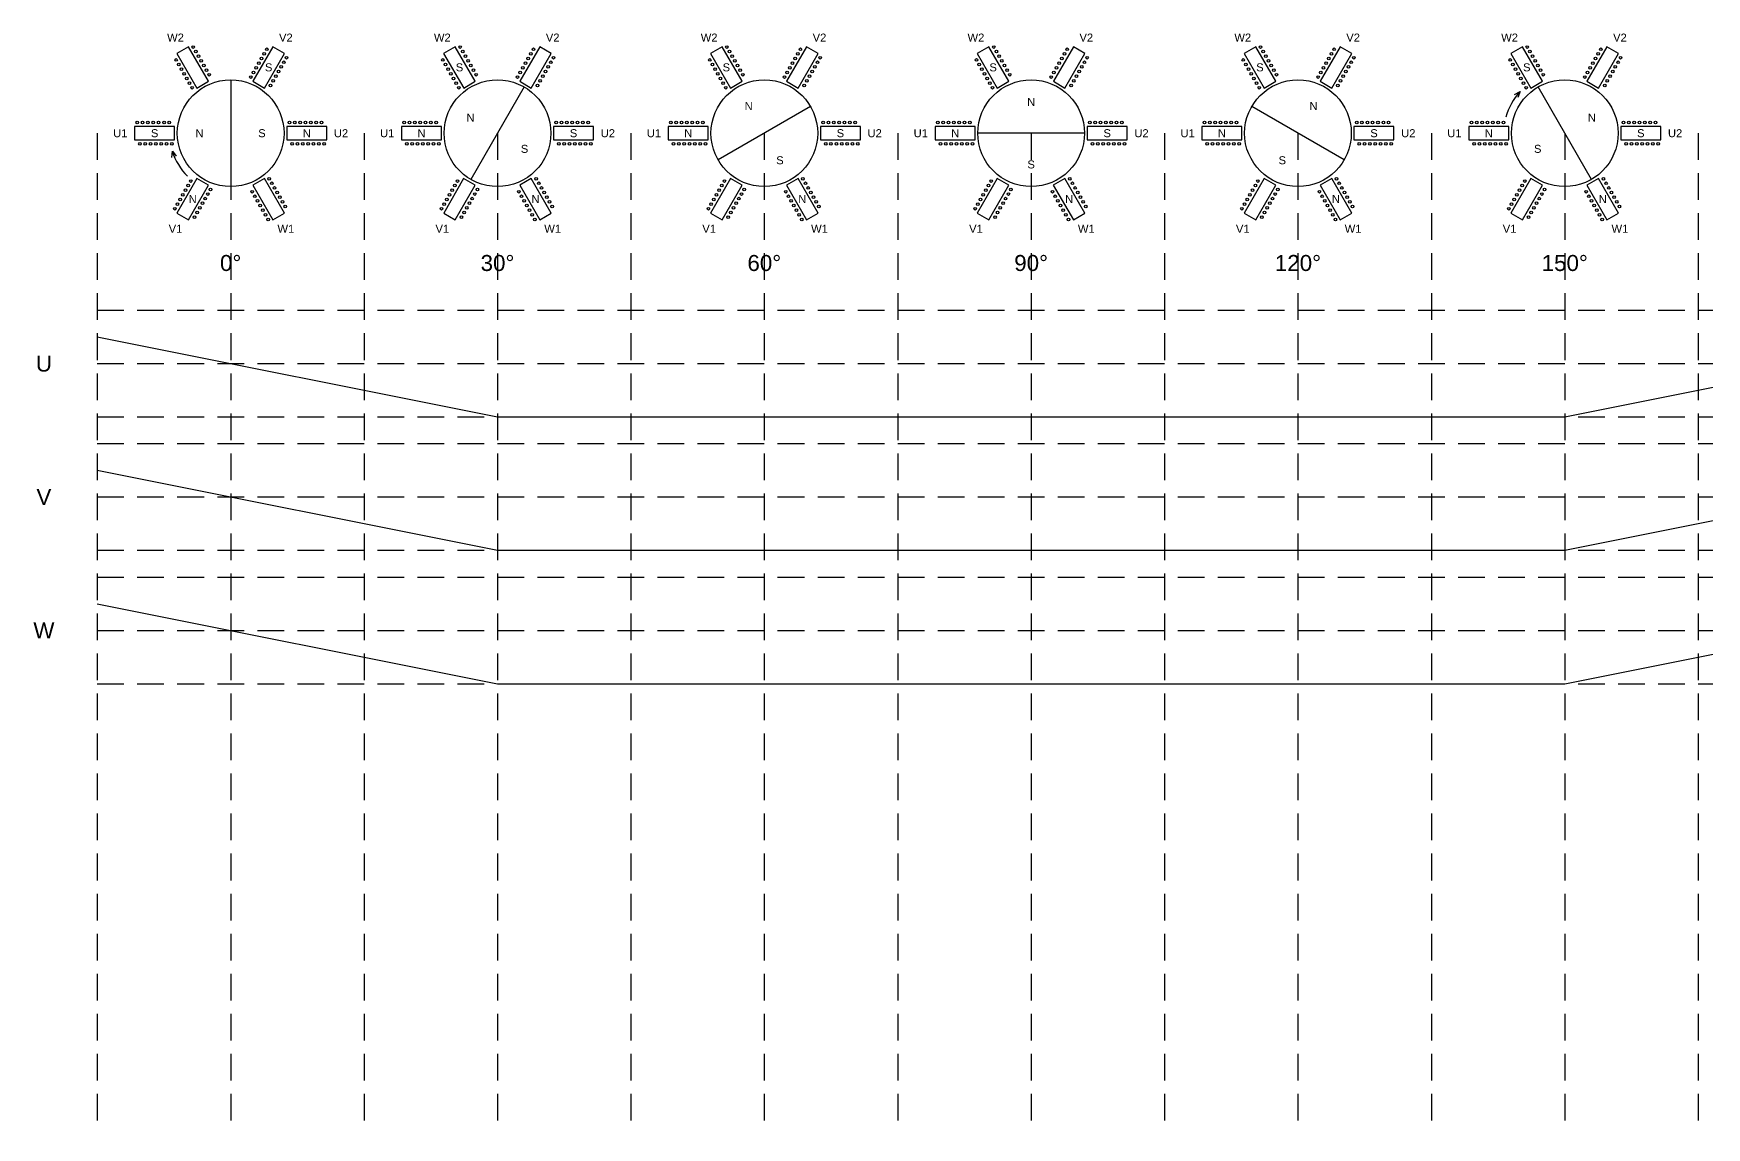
# Model space of a CAD drawing. Header units: millimetres. Extents: x -707 to 1373, y -97 to 993.
# Drawn here: x -707 to -393.4, y 662.5 to 867.5 of the extents above; entities that cross this region are included whole.
import ezdxf
from ezdxf.enums import TextEntityAlignment as Align

# ---------------------------------------------------------------- set-up
doc = ezdxf.new("R2010")
doc.units = ezdxf.units.MM
doc.header["$MEASUREMENT"] = 0
doc.linetypes.add('DASHED', pattern=[0.75, 0.5, -0.25])
doc.styles.get("Standard").update_dxf_attribs({"font": 'arial.ttf'})

# ---------------------------------------------------------------- blocks, each defined once
blk = doc.blocks.new('*U54')
blk.add_lwpolyline([(0.79, -3.87), (2.96, -2.62), (-0.79, 3.87), (-2.96, 2.62)], close=True)
for centre in [(0.11, 3.81), (0.61, 2.95), (-3.11, 1.38), (-2.61, 0.52), (1.11, 2.08), (1.61, 1.22), (2.11, 0.35), (-2.11, -0.35), (-1.61, -1.22), (-1.11, -2.08), (-0.61, -2.95), (2.61, -0.52), (3.11, -1.38), (-0.11, -3.81)]:
    blk.add_circle(centre, 0.25)
blk = doc.blocks.new('*U55')
at = {"color": 0, "linetype": 'ByBlock', "lineweight": -2, "transparency": 16777216}
blk.add_blockref('*U54', (2.87, 22.34), dxfattribs=at)
for p, rotation in [((17.12, 22.34), 300.0000000000001), ((-4.25, 10), 59.99999999999999), ((24.25, 10), 240), ((2.87, -2.34), 120), ((17.12, -2.34), 180)]:
    blk.add_blockref('*U54', p, dxfattribs=dict(at, rotation=rotation))
blk = doc.blocks.new('*U56')
blk.add_lwpolyline([(0.79, -3.87), (2.96, -2.62), (-0.79, 3.87), (-2.96, 2.62)], close=True)
for centre in [(0.11, 3.81), (0.61, 2.95), (-3.11, 1.38), (-2.61, 0.52), (1.11, 2.08), (1.61, 1.22), (2.11, 0.35), (-2.11, -0.35), (-1.61, -1.22), (-1.11, -2.08), (-0.61, -2.95), (2.61, -0.52), (3.11, -1.38), (-0.11, -3.81)]:
    blk.add_circle(centre, 0.25)
blk = doc.blocks.new('*U57')
at = {"color": 0, "linetype": 'ByBlock', "lineweight": -2, "transparency": 16777216}
blk.add_blockref('*U56', (2.87, 22.34), dxfattribs=at)
for p, rotation in [((17.12, 22.34), 300.0000000000001), ((-4.25, 10), 59.99999999999999), ((24.25, 10), 240), ((2.87, -2.34), 120), ((17.12, -2.34), 180)]:
    blk.add_blockref('*U56', p, dxfattribs=dict(at, rotation=rotation))
blk = doc.blocks.new('*U32')
blk.add_lwpolyline([(0.79, -3.87), (2.96, -2.62), (-0.79, 3.87), (-2.96, 2.62)], close=True)
for centre in [(0.11, 3.81), (0.61, 2.95), (-3.11, 1.38), (-2.61, 0.52), (1.11, 2.08), (1.61, 1.22), (2.11, 0.35), (-2.11, -0.35), (-1.61, -1.22), (-1.11, -2.08), (-0.61, -2.95), (2.61, -0.52), (3.11, -1.38), (-0.11, -3.81)]:
    blk.add_circle(centre, 0.25)
blk = doc.blocks.new('*U33')
at = {"color": 0, "linetype": 'ByBlock', "lineweight": -2, "transparency": 16777216}
blk.add_blockref('*U32', (2.87, 22.34), dxfattribs=at)
for p, rotation in [((17.12, 22.34), 300.0000000000001), ((-4.25, 10), 59.99999999999999), ((24.25, 10), 240), ((2.87, -2.34), 120), ((17.12, -2.34), 180)]:
    blk.add_blockref('*U32', p, dxfattribs=dict(at, rotation=rotation))
blk = doc.blocks.new('*U34')
blk.add_lwpolyline([(0.79, -3.87), (2.96, -2.62), (-0.79, 3.87), (-2.96, 2.62)], close=True)
for centre in [(0.11, 3.81), (0.61, 2.95), (-3.11, 1.38), (-2.61, 0.52), (1.11, 2.08), (1.61, 1.22), (2.11, 0.35), (-2.11, -0.35), (-1.61, -1.22), (-1.11, -2.08), (-0.61, -2.95), (2.61, -0.52), (3.11, -1.38), (-0.11, -3.81)]:
    blk.add_circle(centre, 0.25)
blk = doc.blocks.new('*U35')
at = {"color": 0, "linetype": 'ByBlock', "lineweight": -2, "transparency": 16777216}
blk.add_blockref('*U34', (2.87, 22.34), dxfattribs=at)
for p, rotation in [((17.12, 22.34), 300.0000000000001), ((-4.25, 10), 59.99999999999999), ((24.25, 10), 240), ((2.87, -2.34), 120), ((17.12, -2.34), 180)]:
    blk.add_blockref('*U34', p, dxfattribs=dict(at, rotation=rotation))
blk = doc.blocks.new('*U36')
blk.add_lwpolyline([(0.79, -3.87), (2.96, -2.62), (-0.79, 3.87), (-2.96, 2.62)], close=True)
for centre in [(0.11, 3.81), (0.61, 2.95), (-3.11, 1.38), (-2.61, 0.52), (1.11, 2.08), (1.61, 1.22), (2.11, 0.35), (-2.11, -0.35), (-1.61, -1.22), (-1.11, -2.08), (-0.61, -2.95), (2.61, -0.52), (3.11, -1.38), (-0.11, -3.81)]:
    blk.add_circle(centre, 0.25)
blk = doc.blocks.new('*U37')
at = {"color": 0, "linetype": 'ByBlock', "lineweight": -2, "transparency": 16777216}
blk.add_blockref('*U36', (2.87, 22.34), dxfattribs=at)
for p, rotation in [((17.12, 22.34), 300.0000000000001), ((-4.25, 10), 59.99999999999999), ((24.25, 10), 240), ((2.87, -2.34), 120), ((17.12, -2.34), 180)]:
    blk.add_blockref('*U36', p, dxfattribs=dict(at, rotation=rotation))
blk = doc.blocks.new('*U38')
blk.add_lwpolyline([(0.79, -3.87), (2.96, -2.62), (-0.79, 3.87), (-2.96, 2.62)], close=True)
for centre in [(0.11, 3.81), (0.61, 2.95), (-3.11, 1.38), (-2.61, 0.52), (1.11, 2.08), (1.61, 1.22), (2.11, 0.35), (-2.11, -0.35), (-1.61, -1.22), (-1.11, -2.08), (-0.61, -2.95), (2.61, -0.52), (3.11, -1.38), (-0.11, -3.81)]:
    blk.add_circle(centre, 0.25)
blk = doc.blocks.new('*U39')
at = {"color": 0, "linetype": 'ByBlock', "lineweight": -2, "transparency": 16777216}
blk.add_blockref('*U38', (2.87, 22.34), dxfattribs=at)
for p, rotation in [((17.12, 22.34), 300.0000000000001), ((-4.25, 10), 59.99999999999999), ((24.25, 10), 240), ((2.87, -2.34), 120), ((17.12, -2.34), 180)]:
    blk.add_blockref('*U38', p, dxfattribs=dict(at, rotation=rotation))

msp = doc.modelspace()

# ---------------------------------------------------------------- linework, layer by layer
for points in [[(-670, 858.82), (-670, 838.82)], [(-615, 857.48), (-625, 840.16)], [(-429.43, 856.09), (-428.38, 856.61), (-428.82, 855.53)], [(-415, 840.16), (-425, 857.48)], [(-561.34, 853.82), (-578.66, 843.82)], [(-461.34, 843.82), (-478.66, 853.82)], [(-510, 848.82), (-530, 848.82)], [(-681, 844.29), (-680.93, 845.46), (-680.22, 844.54)], [(-695, 810.66), (-620, 795.66), (-420, 795.66), (-320, 815.66), (-120, 815.66), (-45, 800.66)], [(-695, 785.66), (-620, 770.66), (-420, 770.66), (-320, 790.66), (-120, 790.66), (-45, 775.66)], [(-695, 760.66), (-620, 745.66), (-420, 745.66), (-320, 765.66), (-120, 765.66), (-45, 750.66)]]:
    msp.add_lwpolyline(points)
at = {"color": 2, "linetype": 'DASHED', "ltscale": 10}
for points in [[(-695, 848.82), (-695, 662.5)], [(-645, 848.82), (-645, 662.5)], [(-595, 848.82), (-595, 662.5)], [(-545, 848.82), (-545, 662.5)], [(-495, 848.82), (-495, 662.5)], [(-445, 848.82), (-445, 662.5)], [(-395, 848.82), (-395, 662.5)]]:
    msp.add_lwpolyline(points, dxfattribs=at)
at = {"color": 1, "linetype": 'DASHED', "ltscale": 10}
for points in [[(-670, 848.82), (-670, 662.5)], [(-620, 848.82), (-620, 662.5)], [(-570, 848.82), (-570, 662.5)], [(-520, 848.82), (-520, 662.5)], [(-470, 848.82), (-470, 662.5)], [(-420, 848.82), (-420, 662.5)], [(-695, 815.66), (-45, 815.66)], [(-695, 805.66), (-45, 805.66)], [(-695, 795.66), (-45, 795.66)], [(-695, 790.66), (-45, 790.66)], [(-695, 780.66), (-45, 780.66)], [(-695, 770.66), (-45, 770.66)], [(-695, 765.66), (-45, 765.66)], [(-695, 755.66), (-45, 755.66)], [(-695, 745.66), (-45, 745.66)]]:
    msp.add_lwpolyline(points, dxfattribs=at)
for centre in [(-670, 848.82), (-620, 848.82), (-570, 848.82), (-520, 848.82), (-470, 848.82), (-420, 848.82)]:
    msp.add_circle(centre, 10)
for centre, start, end in [((-420, 848.82), 137.1212, 164.9021), ((-670, 848.82), 197.1212, 224.9021)]:
    msp.add_arc(centre, 11.44, start, end)

# ---------------------------------------------------------------- block references
for name, p in [('*U55', (-680, 838.82)), ('*U57', (-630, 838.82)), ('*U33', (-580, 838.82)), ('*U35', (-530, 838.82)), ('*U37', (-480, 838.82)), ('*U39', (-430, 838.82))]:
    msp.add_blockref(name, p)

# ---------------------------------------------------------------- texts
for s, height, p in [('W2', 1.5, (-680.34, 866.74)), ('V2', 1.5, (-659.66, 866.74)), ('W2', 1.5, (-630.34, 866.74)), ('V2', 1.5, (-609.66, 866.74)), ('W2', 1.5, (-580.34, 866.74)), ('V2', 1.5, (-559.66, 866.74)), ('W2', 1.5, (-530.34, 866.74)), ('V2', 1.5, (-509.66, 866.74)), ('W2', 1.5, (-480.34, 866.74)), ('V2', 1.5, (-459.66, 866.74)), ('W2', 1.5, (-430.34, 866.74)), ('V2', 1.5, (-409.66, 866.74)), ('S', 1.5, (-662.88, 861.16)), ('S', 1.5, (-627.12, 861.16)), ('S', 1.5, (-577.12, 861.16)), ('S', 1.5, (-527.12, 861.16)), ('S', 1.5, (-477.12, 861.16)), ('S', 1.5, (-427.12, 861.16)), ('N', 1.5, (-572.93, 853.9)), ('N', 1.5, (-520, 854.68)), ('N', 1.5, (-467.07, 853.9)), ('N', 1.5, (-625.07, 851.75)), ('N', 1.5, (-414.93, 851.75)), ('U1', 1.5, (-690.68, 848.82)), ('S', 1.5, (-684.25, 848.82)), ('N', 1.5, (-675.86, 848.82)), ('S', 1.5, (-664.14, 848.82)), ('N', 1.5, (-655.75, 848.82)), ('U2', 1.5, (-649.32, 848.82)), ('U1', 1.5, (-640.68, 848.82)), ('N', 1.5, (-634.25, 848.82)), ('S', 1.5, (-614.93, 845.89)), ('S', 1.5, (-605.75, 848.82)), ('U2', 1.5, (-599.32, 848.82)), ('U1', 1.5, (-590.68, 848.82)), ('N', 1.5, (-584.25, 848.82)), ('S', 1.5, (-555.75, 848.82)), ('U2', 1.5, (-549.32, 848.82)), ('U1', 1.5, (-540.68, 848.82)), ('N', 1.5, (-534.25, 848.82)), ('S', 1.5, (-505.75, 848.82)), ('U2', 1.5, (-499.32, 848.82)), ('U1', 1.5, (-490.68, 848.82)), ('N', 1.5, (-484.25, 848.82)), ('S', 1.5, (-455.75, 848.82)), ('U2', 1.5, (-449.32, 848.82)), ('U1', 1.5, (-440.68, 848.82)), ('N', 1.5, (-434.25, 848.82)), ('S', 1.5, (-425.07, 845.89)), ('S', 1.5, (-405.75, 848.82)), ('U2', 1.5, (-399.32, 848.82)), ('S', 1.5, (-567.07, 843.75)), ('S', 1.5, (-520, 842.97)), ('S', 1.5, (-472.93, 843.75)), ('N', 1.5, (-677.12, 836.48)), ('N', 1.5, (-612.88, 836.48)), ('N', 1.5, (-562.88, 836.48)), ('N', 1.5, (-512.88, 836.48)), ('N', 1.5, (-462.88, 836.48)), ('N', 1.5, (-412.88, 836.48)), ('V1', 1.5, (-680.34, 830.91)), ('W1', 1.5, (-659.66, 830.91)), ('V1', 1.5, (-630.34, 830.91)), ('W1', 1.5, (-609.66, 830.91)), ('V1', 1.5, (-580.34, 830.91)), ('W1', 1.5, (-559.66, 830.91)), ('V1', 1.5, (-530.34, 830.91)), ('W1', 1.5, (-509.66, 830.91)), ('V1', 1.5, (-480.34, 830.91)), ('W1', 1.5, (-459.66, 830.91)), ('V1', 1.5, (-430.34, 830.91)), ('W1', 1.5, (-409.66, 830.91)), ('0°', 3, (-670, 824.5)), ('30°', 3, (-620, 824.5)), ('60°', 3, (-570, 824.5)), ('90°', 3, (-520, 824.5)), ('120°', 3, (-470, 824.5)), ('150°', 3, (-420, 824.5)), ('U', 3, (-705, 805.66)), ('V', 3, (-705, 780.66)), ('W', 3, (-705, 755.66))]:
    msp.add_text(s, height=height).set_placement(p, align=Align.MIDDLE_CENTER)

doc.saveas('drawing.dxf')
